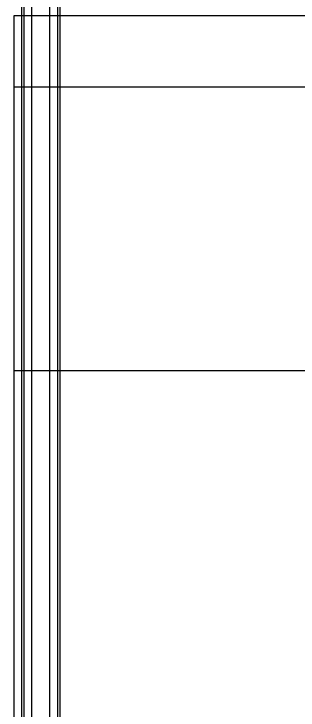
# Model space of a CAD drawing. Header units: millimetres. Extents: x 1310 to 4737, y 978 to 6132.
# Drawn here: x 2046.6 to 2086.6, y 5222.9 to 5321 of the extents above; entities that cross this region are included whole.
import ezdxf
from ezdxf.enums import TextEntityAlignment as Align

# ---------------------------------------------------------------- set-up
doc = ezdxf.new("R2010")
doc.units = ezdxf.units.MM
doc.layers.add('PK24-SYS-ROOM', color=8, linetype='Continuous', true_color=0x808080)
doc.layers.add('PK24E-SYS-LIFT', color=31, linetype='Continuous', true_color=0xffcc5a)
doc.layers.add('TEMEL', color=3, linetype='Continuous')
doc.styles.add('Impact', font='impact.ttf', dxfattribs={"height": 5})

# ---------------------------------------------------------------- blocks, each defined once
blk = doc.blocks.new('*U26')
at = {"layer": 'PK24E-SYS-LIFT'}
for p, q in [((-138.953, 833.069), (-138.949, -24.33)), ((-138.623, 833.069), (-138.619, -24.33)), ((-137.523, 833.069), (-137.519, -24.33)), ((-134.983, 833.069), (-134.979, -24.33)), ((-133.883, 833.069), (-133.879, -24.33)), ((-133.553, 833.069), (-133.549, -24.33))]:
    blk.add_line(p, q, dxfattribs=at)
blk = doc.blocks.new('ROOM---FRONT-SYS-PK24')
at = {"layer": 'PK24-SYS-ROOM', "color": 2}
for p, q in [((-140, 200), (140, 200)), ((-140, 160), (140, 160))]:
    blk.add_line(p, q, dxfattribs=at)
at = {"layer": 'PK24-SYS-ROOM'}
blk.add_lwpolyline([(-140, 0), (140, 0), (140, 210), (-140, 210)], close=True, dxfattribs=at)
at = {"layer": 'PK24-SYS-ROOM', "color": 3, "style": 'Impact'}
blk.add_attdef('ROOMNO', text='', height=10, dxfattribs=at).set_placement((178.825, 230), align=Align.CENTER)

msp = doc.modelspace()

# ---------------------------------------------------------------- block references
at = {"layer": 'TEMEL'}
for name, p in [('*U26', (2186.634, 5110.765)), ('ROOM---FRONT-SYS-PK24', (2186.635, 5110.765))]:
    msp.add_blockref(name, p, dxfattribs=at)

doc.saveas('drawing.dxf')
